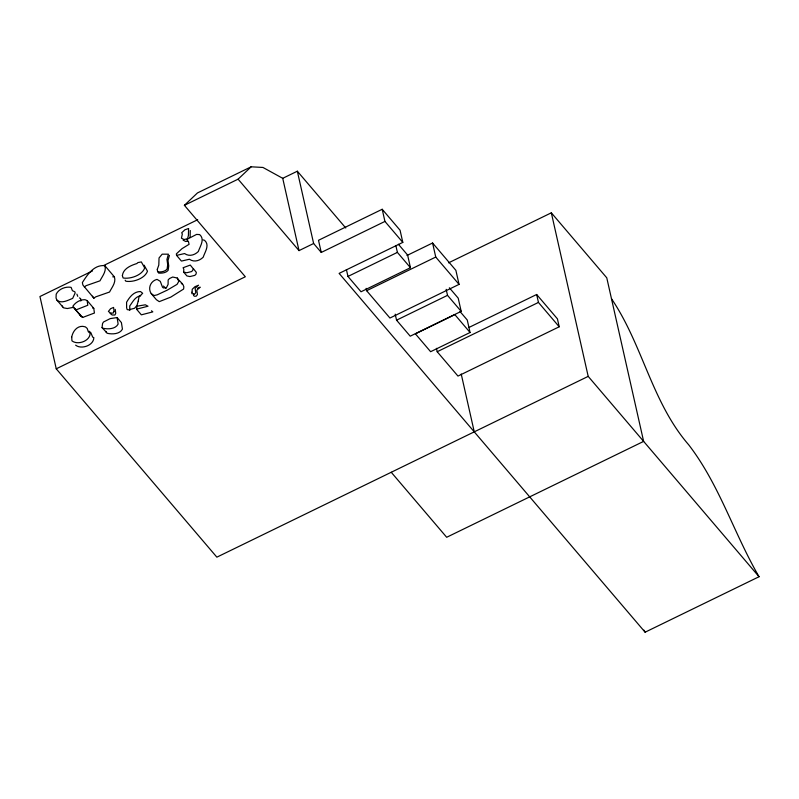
<?xml version="1.0" encoding="UTF-8"?>
<svg xmlns="http://www.w3.org/2000/svg" width="799" height="799" viewBox="0 0 799 799"><rect width="100%" height="100%" fill="white"/><g stroke="black" fill="none" stroke-linecap="round" stroke-linejoin="round"><path stroke-width="1.2" d="M190.262 230.502L190.102 237.393M193.678 294.102L193.528 295.6L194.656 296.279L196.264 296.139L197.463 294.541L196.774 290.267L200.189 287.151L197.493 288.269M80.799 301.013L80.659 298.606L79.401 297.917M136.529 309.173L137.038 306.187L145.308 304.809L148.005 306.217L136.529 309.173L141.353 314.836L152.839 311.88L151.5 310.781M169.438 255.38L168 260.594L168.729 265.937L168.13 270.342C165.832 272.968 161.957 273.328 158.661 273.088L158.262 271.9M92.534 270.911L39.95 296.519L56.24 368.808L245.323 276.764L184.389 205.313L197.463 192.939L251.156 166.801L262.961 167.46L282.726 178.317L299.016 250.616L313.627 243.505L321.258 252.444L384.938 221.433L402.806 242.387L339.116 273.388L645.113 632.199L759.05 576.728C733.981 533.592 719.45 484.813 688.738 444.853C651.824 402.267 642.676 344.699 611.485 298.736M184.389 205.313L238.092 179.166L251.156 166.801M84.364 286.991L86.102 285.672L99.975 280.829C102.322 276.184 106.736 271.161 104.839 265.658C93.982 264.569 87.431 274.646 82.367 282.576L82.876 285.003L93.912 298.197L95.66 296.878L109.533 292.034C111.88 287.38 116.294 282.367 114.387 276.853L104.839 265.658M103.72 265.468L197.703 219.715M282.726 178.317L297.338 171.206L345.767 227.995M402.806 242.387L400.069 230.232L382.202 209.278L318.511 240.289L321.258 252.444M347.964 276.444L397.393 252.384L410.456 267.705L361.028 291.765L347.964 276.444L346.406 269.553M406.941 255.49L432.579 243.006L455.879 270.332L459.045 284.384L389.942 318.032L366.641 290.706L366.112 288.359M366.641 290.706L435.745 257.058L459.045 284.384M448.559 262.841L551.33 212.814L606.771 277.822L643.634 441.388L446.681 537.278L391.24 472.269M396.554 320.169L447.52 295.35L461.183 311.37L410.217 336.189L396.554 320.169L395.195 314.157M468.783 327.54L536.658 294.491L557.422 318.851L559.21 326.781L457.967 376.079L437.193 351.72L436.434 348.324M470.072 332.494L430.621 351.7L415.4 333.842L454.841 314.636L470.072 332.494L467.255 320.009L460.044 311.55M437.193 351.72L538.446 302.431L559.21 326.781M759.05 576.728L588.194 376.379L216.859 557.163L56.24 368.808M72.869 307.445L67.306 308.534L63.58 307.855L56.959 300.174L56.05 298.047L56.19 294.192C58.766 288.888 65.588 286.342 71.101 287.35L72.409 290.676L74.886 291.835L75.156 292.963L72.679 298.367C67.955 300.254 61.523 304 56.959 300.174M140.704 295.74C135.141 296.559 132.764 301.952 129.748 305.937L129.788 310.491M82.637 317.463L94.422 313.028L93.773 308.334L87.151 300.574L84.984 299.695C80.24 299.495 75.525 302.322 72.889 306.197L80.609 315.905L82.637 317.463L73.987 308.134M187.545 241.168L185.738 241.498L183.121 240.179M117.113 317.553L110.152 318.631L103.52 321.997L102.552 323.545L102.052 327.61L107.336 333.313C112.309 334.431 119.81 334.182 122.437 329.118L121.408 322.596L117.113 317.553L118.132 324.074C115.515 329.138 108.015 329.388 103.031 328.269L102.052 327.61M176.579 255.39L184.589 253.553C189.133 256.809 194.616 255.191 198.352 251.505C200.03 246.202 205.193 239.4 199.67 234.596L196.584 234.407L186.696 239.5L188.474 241.638L189.073 244.324L182.062 248.619L176.349 253.872L176.579 255.39L181.433 261.083L189.443 259.246C193.997 262.501 199.47 260.883 203.206 257.198C204.894 251.895 210.047 245.093 204.524 240.299L203.166 239.9M112.729 276.824L114.387 276.853M183.65 272.119L186.666 272.759L191.6 271.56L192.809 270.272L193.088 268.564L190.282 265.078L183.081 267.735L183.81 269.213L183.65 272.119L186.896 275.925L189.912 276.564L194.846 275.365L196.055 274.077L196.334 272.369L193.528 268.883M92.614 308.024L93.773 308.334M177.288 278.042L172.714 277.023L169.458 278.561L168.15 279.99L168.1 284.344L166.542 287.51L163.445 287.95L162.507 287.211L160.279 281.328L157.033 279.38C150.691 280.898 147.565 288.139 151.211 293.603L156.404 299.705L159.261 301.642L170.796 297.108L183.61 289.038C185.268 284.314 179.156 281.558 177.288 278.042L178.776 281.388L177.078 284.344L167.261 290.137L157.163 294.851L154.057 295.54L151.211 293.603M181.313 283.505L182.492 284.134M163.415 286.062L166.072 288.479M110.072 313.398L112.18 314.996L114.916 315.016L115.735 313.358L115.246 309.373M75.635 345.168C81.338 349.762 93.723 345.498 93.833 337.657L92.674 337.108L90.886 332.754L89.098 331.205M449.358 287.78L458.207 298.147L461.183 311.37M398.381 244.244L407.61 255.051L410.456 267.705M238.092 179.166L299.016 250.616M75.166 308.704L76.015 309.702L77.463 309.323L87.79 305.258L87.151 300.574M144.11 265.178L147.485 271.211C144.819 278.541 133.213 282.506 125.872 281.228L125.143 280.199M92.434 296.209L93.912 298.197M80.609 315.905L79.51 313.967M643.944 630.141L645.113 632.199M62.232 305.917L62.741 306.956M76.884 294.122L77.753 296.339M551.33 212.814L588.194 376.379M536.658 294.491L538.446 302.431M446.162 289.338L447.52 295.35M432.579 243.006L435.745 257.058M461.213 374.012L474.256 431.85M395.835 245.483L397.393 252.384M382.202 209.278L384.938 221.433M297.338 171.206L313.627 243.505M106.097 331.465L106.357 332.654M122.377 275.625L123.096 277.982C130.437 279.26 142.052 275.295 144.709 267.965L141.333 261.932L137.917 262.581L136.839 263.55C130.886 265.408 123.176 268.604 122.377 275.625M188.574 228.524L188.414 235.415L187.545 238.761L184.05 239.52L181.433 238.192L182.342 233.987L181.683 232.789L184.919 229.772L188.574 228.524M71.71 337.158L71.94 340.833C77.643 345.428 90.027 341.163 90.137 333.323L88.329 331.785L87.191 328.419L85.403 326.881L82.756 326.342C76.594 326.052 72.649 331.815 71.71 337.158M157.283 269.343L157.633 271.88C160.929 272.119 164.804 271.76 167.101 269.133L167.7 264.729L166.971 259.385L168.399 254.182L162.177 254.172L159.041 257.947L158.801 265.068L157.283 269.343M138.247 301.043L136.999 305.468L134.562 308.264L128.489 309.862L127.121 309.553L126.622 307.685L126.582 302.222C129.658 297.008 133.773 291.485 140.504 291.545L142.671 293.293L138.996 296.888L138.247 301.043M192.02 292.144L191.86 293.642L194.596 294.182L195.795 292.584L195.106 288.319L198.532 285.203L194.936 286.701L192.249 289.278L192.02 292.144M114.067 311.4L113.258 313.068L110.512 313.048L108.404 311.45L110.562 308.724L113.588 307.425L114.067 311.4"/></g></svg>
